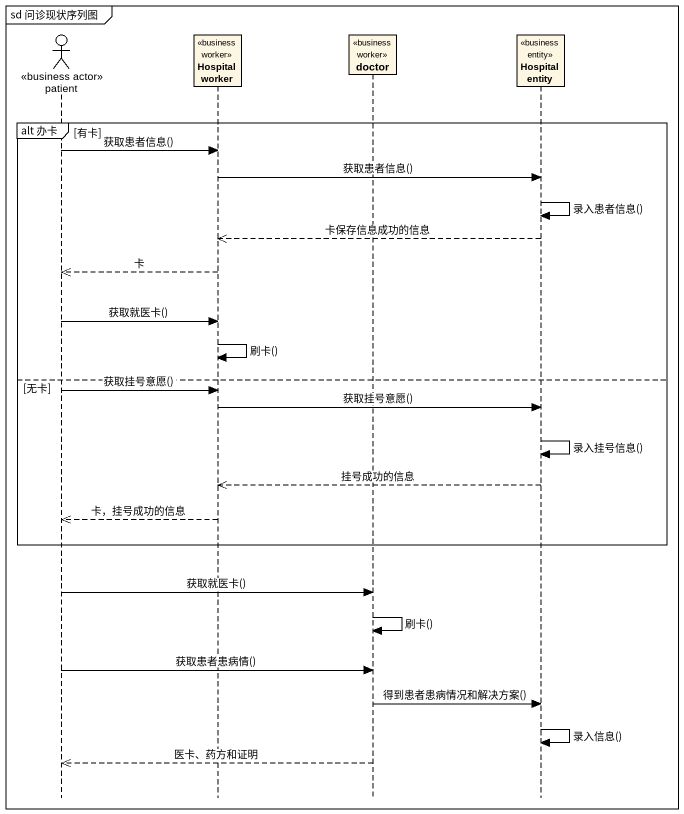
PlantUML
@startuml
mainframe sd 问诊现状序列图
hide footbox
actor patient <<business actor>>
participant "Hospital worker" as Hospital_worker <<business worker>>
participant doctor <<business worker>>
participant "Hospital entity" as Hospital_entity <<business entity>>

group alt 办卡 [有卡]
  patient -> Hospital_worker : 获取患者信息()
  Hospital_worker -> Hospital_entity : 获取患者信息()
  Hospital_entity -> Hospital_entity : 录入患者信息()
  Hospital_entity -->> Hospital_worker : 卡保存信息成功的信息
  Hospital_worker -->> patient : 卡
  patient -> Hospital_worker : 获取就医卡()
  Hospital_worker -> Hospital_worker : 刷卡()
else 无卡
  patient -> Hospital_worker : 获取挂号意愿()
  Hospital_worker -> Hospital_entity : 获取挂号意愿()
  Hospital_entity -> Hospital_entity : 录入挂号信息()
  Hospital_entity -->> Hospital_worker : 挂号成功的信息
  Hospital_worker -->> patient : 卡，挂号成功的信息
end
patient -> doctor : 获取就医卡()
doctor -> doctor : 刷卡()
patient -> doctor : 获取患者患病情()
doctor -> Hospital_entity : 得到患者患病情况和解决方案()
Hospital_entity -> Hospital_entity : 录入信息()
doctor -->> patient : 医卡、药方和证明
@enduml
